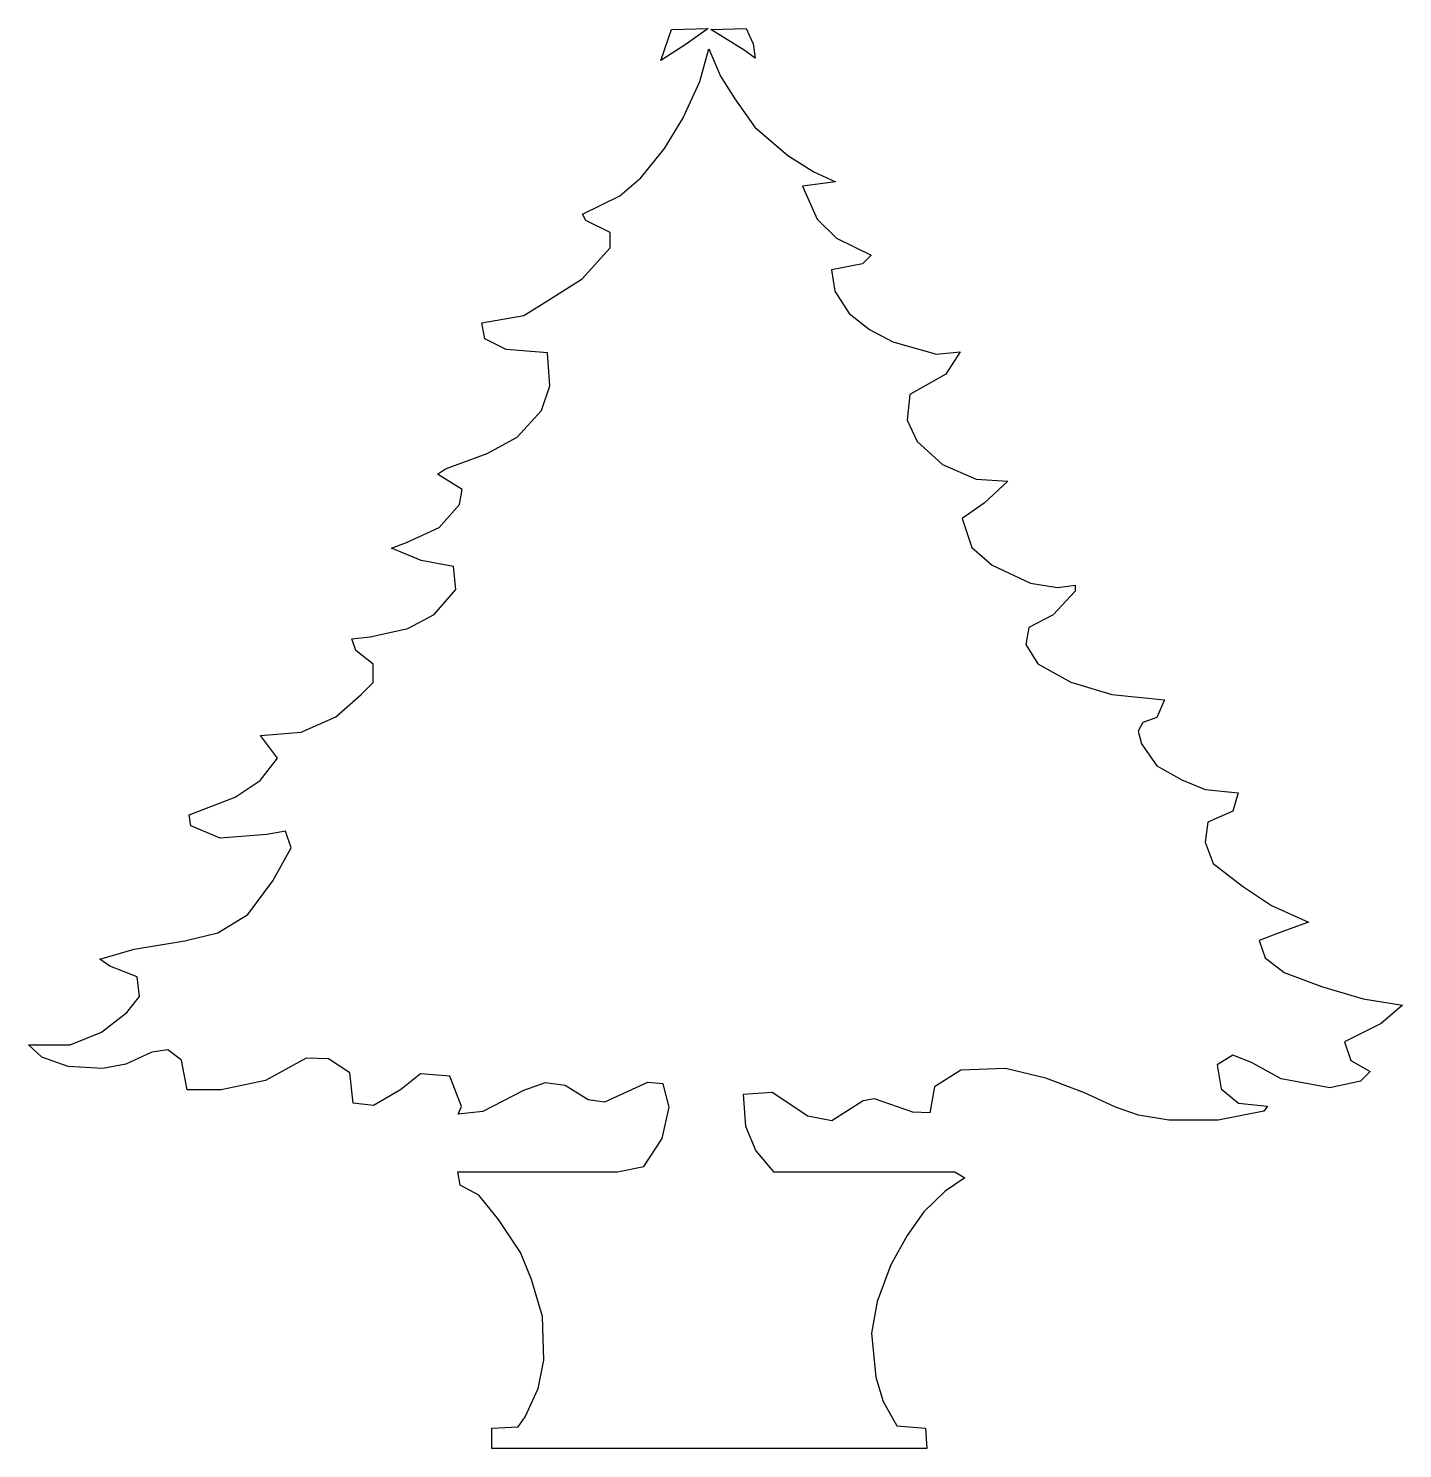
# Model space of a CAD drawing. Header units: metres. Extents: x 7 to 251, y 3 to 255.
import ezdxf

# ---------------------------------------------------------------- set-up
doc = ezdxf.new("R2010")
doc.units = ezdxf.units.M

msp = doc.modelspace()

# ---------------------------------------------------------------- linework, layer by layer
at = {"linetype": 'Continuous', "flags": 128}
for points in [[(119.551033, 249.525803), (121.46106, 255.043655), (127.96199, 255.236755), (124.075539, 252.466751), (119.551033, 249.525803)], [(128.444138, 255.017044), (134.708145, 255.233063), (135.946243, 252.523575), (136.276627, 249.959183), (134.325256, 251.387833), (128.444138, 255.017044)], [(7.306096, 74.905251), (14.744287, 74.862793), (20.258081, 77.157547), (24.755274, 80.618324), (27.041656, 83.467323), (26.640821, 86.968483), (21.732744, 88.830719), (19.960468, 90.060127), (26.107468, 91.839684), (35.064827, 93.326385), (40.940331, 94.77594), (46.272659, 98.036156), (50.705154, 103.958458), (53.924839, 109.831398), (52.916424, 112.816315), (49.630215, 112.207443), (41.330708, 111.557945), (36.125515, 113.724274), (35.815468, 115.667236), (43.992645, 118.835358), (48.452763, 121.782097), (51.516659, 125.763557), (48.494598, 129.796509), (55.713112, 130.375748), (61.873409, 133.068298), (66.353439, 137.022552), (68.511276, 139.180389), (68.511276, 142.417145), (65.443825, 144.865082), (64.730827, 146.924866), (67.971817, 147.272278), (74.68325, 148.754868), (79.327171, 151.231308), (83.159241, 155.657074), (82.771561, 159.782333), (77.004356, 160.844345), (71.783279, 163.017288), (74.445328, 163.995499), (80.221413, 166.692978), (83.827141, 170.753799), (84.317848, 173.423279), (79.923599, 176.121765), (81.336983, 177.102005), (88.752426, 179.802017), (94.032051, 182.699112), (98.403008, 187.417847), (99.867767, 191.805573), (99.446182, 197.673706), (92.101158, 198.285812), (88.308678, 200.160583), (87.783325, 203.018478), (95.228081, 204.274704), (99.799889, 207.152206), (105.604416, 210.82872), (110.589066, 216.323013), (110.589066, 219.020294), (106.273399, 221.178131), (105.67234, 222.298126), (112.303101, 225.511688), (115.983658, 228.73056), (120.198647, 233.925827), (123.451775, 239.223267), (126.482674, 245.80719), (128.085953, 251.625214), (130.167999, 246.747299), (132.706879, 242.756485), (136.237747, 237.692047), (142.090652, 232.656189), (146.732819, 229.809479), (150.543732, 228.023529), (144.720154, 227.262833), (147.329254, 221.390884), (150.732315, 217.987823), (156.901993, 215.00943), (155.370834, 213.478271), (149.860962, 212.381805), (150.461273, 208.608429), (152.995544, 204.626968), (156.599655, 201.805038), (160.758743, 199.599777), (168.475204, 197.421265), (172.673935, 197.824234), (170.161606, 193.876266), (163.739227, 190.298279), (163.309006, 185.720398), (165.081573, 181.954559), (169.580841, 177.860184), (175.517944, 175.276871), (181.136353, 174.893188), (176.942505, 171.008469), (173.074249, 168.246155), (174.733566, 163.114532), (178.378738, 159.990097), (185.1884, 156.803345), (189.952148, 156.003952), (193.126282, 156.443069), (193.126282, 155.364151), (189.204865, 151.173004), (184.882034, 148.924942), (184.328735, 145.91507), (186.502106, 142.499786), (192.360214, 139.204849), (199.599777, 137.022552), (208.969681, 136.074066), (207.613815, 132.949677), (205.106232, 132.081665), (204.263351, 130.510818), (204.859955, 128.300644), (207.611206, 124.370293), (212.007339, 121.917702), (216.163788, 120.185143), (222.008179, 119.578224), (221.101089, 116.363617), (216.675964, 114.408325), (216.16275, 110.815971), (217.627258, 107.059975), (222.796509, 103.036644), (227.924744, 99.595314), (234.54512, 96.620926), (229.809479, 94.944763), (225.759613, 93.370483), (226.80928, 90.31691), (230.220779, 87.691635), (236.822449, 85.234505), (244.221741, 83.013718), (251.222748, 81.933319), (247.395828, 78.653099), (240.917542, 75.413956), (242.054916, 72.105194), (245.476471, 70.152328), (243.7733, 68.449165), (238.306747, 67.237236), (229.639648, 68.865921), (224.414886, 71.748032), (221.112823, 73.061485), (218.32756, 71.324295), (219.006287, 67.057999), (222.080734, 64.558937), (227.231354, 63.985462), (226.572723, 63.116688), (218.48085, 61.49831), (209.705246, 61.49831), (204.317764, 62.381649), (200.233887, 63.82283), (194.744659, 66.353439), (187.925385, 68.957626), (180.718719, 70.669113), (172.795044, 70.387695), (168.159912, 67.43734), (167.327316, 62.798721), (164.299454, 62.941933), (157.460999, 65.279182), (155.500366, 64.91877), (149.934143, 61.366032), (145.655243, 62.218655), (139.306396, 66.428215), (134.20459, 66.087189), (134.583252, 60.422218), (136.403473, 56.050587), (139.559723, 52.327511), (171.727753, 52.327511), (173.540375, 51.307907), (170.050781, 48.887707), (166.220398, 45.231441), (163.260971, 41.042343), (160.375656, 35.863255), (157.972397, 29.33135), (156.982529, 23.736191), (157.726242, 15.903246), (159.02179, 11.615549), (161.454178, 7.27619), (166.542175, 6.876066), (166.756256, 3.236753), (89.550171, 3.236753), (89.550171, 6.865048), (94.250961, 7.092506), (95.466759, 8.853533), (97.763443, 13.882493), (98.803734, 18.937628), (98.533943, 26.678699), (96.609619, 33.267326), (94.629608, 38.024849), (90.76226, 43.878387), (87.23938, 48.185509), (83.929283, 49.99818), (83.501099, 52.327511), (111.859787, 52.327511), (116.515289, 53.296959), (119.805328, 58.248569), (121.04641, 63.846626), (119.9953, 67.974457), (117.201897, 68.189331), (109.589851, 64.685143), (106.681374, 65.100639), (102.589485, 67.669548), (99.040688, 68.138252), (95.212776, 66.787399), (87.971046, 63.024555), (83.616127, 62.577229), (84.204247, 63.950207), (82.116219, 69.305382), (76.884232, 69.716835), (73.366409, 66.892899), (68.566017, 64.137665), (64.971359, 64.549202), (64.383072, 69.9217), (60.560894, 72.387627), (56.612095, 72.536072), (49.38596, 68.574539), (41.538326, 66.892899), (35.458618, 66.892899), (34.490196, 72.151924), (32.048645, 73.975906), (29.21681, 73.571365), (24.622862, 71.473335), (20.499437, 70.669113), (14.339605, 71.044273), (9.701335, 72.681091), (7.306096, 74.905251)]]:
    msp.add_lwpolyline(points, dxfattribs=at)

doc.saveas('drawing.dxf')
